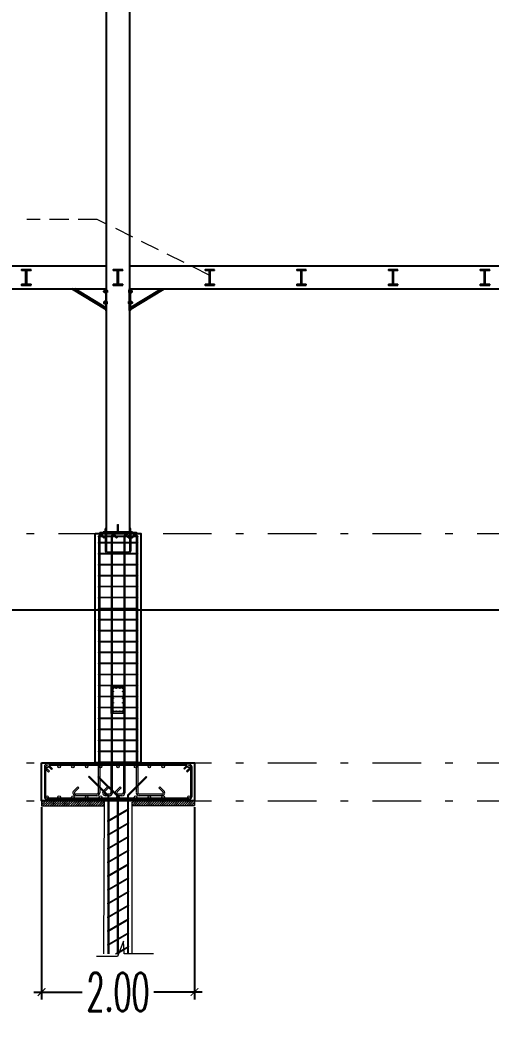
# Model space of a CAD drawing. Header units: millimetres. Extents: x 2175 to 3376, y 1504 to 1740.
# Drawn here: x 3251.46 to 3257.63, y 1608.5 to 1621.55 of the extents above; entities that cross this region are included whole.
import ezdxf

# ---------------------------------------------------------------- set-up
doc = ezdxf.new("R2010")
doc.units = ezdxf.units.MM
for name, pattern in [('DASHDOT2', [12.7, 6.35, -3.175, 0, -3.175]), ('DASHDOTX2', [50.8, 25.4, -12.7, 0, -12.7]), ('DASHED', [19.05, 12.7, -6.35]), ('HIDDEN', [0.375, 0.25, -0.125])]:
    doc.linetypes.add(name, pattern=pattern)
doc.layers.add('As Atap', color=3, linetype='DASHDOTX2', lineweight=40)
doc.layers.add('Garis Dim', color=131, linetype='DASHED', lineweight=9)
for name, color, linetype in [('dinding baru', 142, 'Continuous'), ('GR', 7, 'Continuous'), ('KOP TEKS', 1, 'Continuous'), ('SUNGAI', 150, 'Continuous'), ('WF 150', 5, 'Continuous')]:
    doc.layers.add(name, color=color, linetype=linetype)
doc.layers.add('Layer2', color=7, linetype='DASHED', lineweight=40, true_color=0x238759)
doc.styles.add('-DIM2', font='simplex.shx', dxfattribs={"width": 0.55})
doc.dimstyles.new('DIMENSI MUSHOLLAH', dxfattribs={"dimtxt": 0.5, "dimasz": 0.1, "dimexe": 0.1, "dimexo": 0.1, "dimgap": 0.05, "dimtad": 0, "dimtih": 1, "dimtoh": 1, "dimzin": 0, "dimdsep": 46, "dimtxsty": '-DIM2', "dimblk": 'ARCHTICK', "dimcen": 0.3, "dimdle": 0.1, "dimclrd": 1, "dimclre": 1, "dimclrt": 2, "dimadec": 0, "dimazin": 0, "dimtfac": 1, "dimtix": 1, "dimtofl": 0, "dimtmove": 0, "dimatfit": 3, "dimldrblk": 'ARCHTICK', "dimfxl": 1, "dimtolj": 1, "dimtzin": 0, "dimarcsym": 0})

# ---------------------------------------------------------------- blocks, each defined once
blk = doc.blocks.new('BLK150')
at = {"layer": 'KOP TEKS', "color": 232}
for p, q in [((12566.28, -658.52), (12566.155, -658.52)), ((12566.212, -658.7), (12566.212, -658.52)), ((12566.222, -658.61), (12566.212, -658.61)), ((12566.222, -658.7), (12566.222, -658.52)), ((12566.28, -658.52), (12566.28, -658.51)), ((12566.155, -658.7), (12566.28, -658.7)), ((12566.28, -658.71), (12566.28, -658.7))]:
    blk.add_line(p, q, dxfattribs=at)
for points in [[(12566.28, -658.51), (12566.155, -658.51), (12566.155, -658.52)], [(12566.155, -658.7), (12566.155, -658.71), (12566.28, -658.71)]]:
    blk.add_lwpolyline(points, dxfattribs=at)
blk = doc.blocks.new('soof bmi')
at = {"layer": 'Garis Dim', "color": 1, "linetype": 'ByBlock', "lineweight": 9}
for p, q in [((38143.76, 315.036), (38143.76, 314.534)), ((38143.768, 315.036), (38143.768, 314.534)), ((38143.978, 315.053), (38143.777, 315.053)), ((38143.978, 315.044), (38143.777, 315.044)), ((38143.987, 315.036), (38143.987, 314.534)), ((38143.996, 315.036), (38143.996, 314.534)), ((38143.978, 314.525), (38143.777, 314.525)), ((38143.978, 314.517), (38143.777, 314.517))]:
    blk.add_line(p, q, dxfattribs=at)
blk.add_lwpolyline([(38143.728, 315.085), (38144.028, 315.085), (38144.028, 314.485), (38143.728, 314.485)], close=True, dxfattribs=at)
for centre, radius in [((38143.777, 315.036), 0.00853), ((38143.774, 314.965), 0.0064), ((38143.838, 315.036), 0.00853), ((38143.917, 315.036), 0.00853), ((38143.978, 315.036), 0.00853), ((38143.981, 314.965), 0.0064), ((38143.774, 314.815), 0.0064), ((38143.774, 314.715), 0.0064), ((38143.981, 314.815), 0.0064), ((38143.981, 314.715), 0.0064), ((38143.774, 314.605), 0.0064), ((38143.777, 314.534), 0.00853), ((38143.838, 314.534), 0.00853), ((38143.917, 314.534), 0.00853), ((38143.978, 314.534), 0.00853), ((38143.981, 314.605), 0.0064)]:
    blk.add_circle(centre, radius, dxfattribs=at)
for centre, radius, start, end in [((38143.777, 315.036), 0.0171, 90, 180), ((38143.978, 315.036), 0.0171, 0, 90), ((38143.978, 315.036), 0.00853, 0, 90), ((38143.777, 314.534), 0.0171, 180, 270), ((38143.978, 314.534), 0.00853, 270, 0), ((38143.978, 314.534), 0.0171, 270, 0)]:
    blk.add_arc(centre, radius, start, end, dxfattribs=at)
blk = doc.blocks.new('_ArchTick')
at = {"color": 0, "linetype": 'ByBlock', "const_width": 0.15}
blk.add_lwpolyline([(-0.5, -0.5), (0.5, 0.5)], dxfattribs=at)
blk = doc.blocks.new('*D887')
at = {"layer": 'Defpoints', "color": 0, "transparency": 16777216}
for p in [(3251.748, 1611.351), (3253.748, 1611.351), (3253.748, 1608.831)]:
    blk.add_point(p, dxfattribs=at)
at = {"layer": 'dinding baru', "color": 1, "linetype": 'Continuous', "lineweight": -2, "transparency": 16777216}
for p, q in [((3251.748, 1611.251), (3251.748, 1608.731)), ((3253.748, 1611.251), (3253.748, 1608.731))]:
    blk.add_line(p, q, dxfattribs=at)
at = {"layer": 'dinding baru', "color": 1, "lineweight": -2, "transparency": 16777216}
for p, q in [((3251.648, 1608.831), (3252.279, 1608.831)), ((3253.848, 1608.831), (3253.217, 1608.831))]:
    blk.add_line(p, q, dxfattribs=at)
at = {"layer": 'dinding baru', "color": 1, "lineweight": -2, "transparency": 16777216, "xscale": 0.1, "yscale": 0.1, "zscale": 0.1, "rotation": 180}
blk.add_blockref('_ArchTick', (3251.748, 1608.831), dxfattribs=at)
at = {"layer": 'dinding baru', "color": 1, "lineweight": -2, "transparency": 16777216, "xscale": 0.1, "yscale": 0.1, "zscale": 0.1}
blk.add_blockref('_ArchTick', (3253.748, 1608.831), dxfattribs=at)
at = {"layer": 'dinding baru', "color": 2, "lineweight": 0, "transparency": 16777216, "insert": (3252.748, 1608.831), "char_height": 0.5, "attachment_point": 5, "style": '-DIM2'}
blk.add_mtext('\\A1;2.00', dxfattribs=at)

msp = doc.modelspace()

# ---------------------------------------------------------------- hatches: boundary and pattern name
at = {"layer": 'Garis Dim', "linetype": 'ByBlock', "lineweight": 5}
h = msp.add_hatch(dxfattribs=at)
h.set_pattern_fill('LINE', color=0, scale=0.00072, angle=-0.0006, style=0)
h.set_pattern_definition([(179.999441, (3951.2320898, 1776.1352986), (2.23035e-08, 0.0022860000006), [])])
h.paths.add_polyline_path([(3252.598, 1614.893, 0.414214), (3252.596, 1614.895), (3252.583, 1614.895, 0.414214), (3252.581, 1614.893), (3252.581, 1614.862), (3252.598, 1614.862)])
h = msp.add_hatch(dxfattribs=at)
h.set_pattern_fill('LINE', color=0, scale=0.00072, angle=-0.0006, style=0)
h.set_pattern_definition([(179.999441, (3950.915289, 1776.1353016), (2.23035e-08, 0.0022860000006), [])])
h.paths.add_polyline_path([(3252.915, 1614.893, 0.414214), (3252.913, 1614.895), (3252.9, 1614.895, 0.414214), (3252.898, 1614.893), (3252.898, 1614.862), (3252.915, 1614.862)])
at = {"layer": 'Layer2', "linetype": 'ByBlock', "lineweight": 5}
h = msp.add_hatch(dxfattribs=at)
h.set_pattern_fill('JIS_LC_8', scale=0.0027, style=0)
h.set_pattern_definition([(45, (273.98299, 381.259822), (-0.01489166881, 0.01489166881), []), (45, (273.98407, 381.259822), (-0.01489166881, 0.01489166881), [])])
h.paths.add_polyline_path([(3252.508, 1611.329), (3251.748, 1611.33), (3251.748, 1611.27), (3252.508, 1611.269)])
h.paths.add_polyline_path([(3252.508, 1611.331), (3252.508, 1611.331), (3252.508, 1611.271), (3252.508, 1611.271)], flags=17)
h.paths.add_polyline_path([(3252.568, 1611.334), (3252.508, 1611.331), (3252.508, 1611.271), (3252.568, 1611.274)])
h.paths.add_polyline_path([(3253.748, 1611.331), (3252.928, 1611.331), (3252.928, 1611.271), (3253.748, 1611.271)])

# ---------------------------------------------------------------- linework, layer by layer
at = {"lineweight": 18}
for p in [(3252.987, 1614.832), (3252.987, 1614.831)]:
    msp.add_line(p, (3252.507, 1614.831), dxfattribs=at)
msp.add_line((3252.939, 1614.847), (3252.555, 1614.847))
msp.add_line((3252.939, 1614.847), (3252.555, 1614.847))
at = {"layer": 'As Atap', "color": 0, "linetype": 'ByBlock', "lineweight": 5}
for p, q in [((3252.743, 1614.947), (3252.753, 1614.947)), ((3252.743, 1614.847), (3252.743, 1614.947)), ((3252.753, 1614.847), (3252.753, 1614.947)), ((3252.494, 1614.788), (3252.494, 1614.714)), ((3252.509, 1614.788), (3252.509, 1614.714)), ((3252.581, 1614.831), (3252.581, 1614.788)), ((3252.581, 1614.788), (3252.581, 1614.714)), ((3252.596, 1614.895), (3252.583, 1614.895)), ((3252.598, 1614.831), (3252.598, 1614.788)), ((3252.598, 1614.788), (3252.598, 1614.714)), ((3252.658, 1614.786), (3252.658, 1614.714)), ((3252.673, 1614.786), (3252.673, 1614.714)), ((3252.823, 1614.786), (3252.823, 1614.714)), ((3252.838, 1614.786), (3252.838, 1614.714)), ((3252.898, 1614.831), (3252.898, 1614.788)), ((3252.898, 1614.788), (3252.898, 1614.714)), ((3252.913, 1614.895), (3252.9, 1614.895)), ((3252.915, 1614.831), (3252.915, 1614.788)), ((3252.915, 1614.788), (3252.915, 1614.714)), ((3252.987, 1614.786), (3252.987, 1614.714)), ((3253.002, 1614.786), (3253.002, 1614.714)), ((3252.494, 1614.706), (3252.494, 1614.57)), ((3252.509, 1614.706), (3252.509, 1614.57)), ((3252.581, 1614.699), (3252.581, 1614.601)), ((3252.598, 1614.699), (3252.598, 1614.601)), ((3252.658, 1614.706), (3252.658, 1614.57)), ((3252.673, 1614.706), (3252.673, 1614.57)), ((3252.823, 1614.706), (3252.823, 1614.57)), ((3252.838, 1614.706), (3252.838, 1614.57)), ((3252.898, 1614.699), (3252.898, 1614.601)), ((3252.915, 1614.699), (3252.915, 1614.601)), ((3252.987, 1614.706), (3252.987, 1614.57)), ((3253.002, 1614.706), (3253.002, 1614.57)), ((3252.494, 1614.562), (3252.494, 1614.426)), ((3252.509, 1614.562), (3252.509, 1614.426)), ((3252.607, 1614.593), (3252.658, 1614.593)), ((3252.607, 1614.575), (3252.658, 1614.575)), ((3252.658, 1614.562), (3252.658, 1614.426)), ((3252.673, 1614.593), (3252.823, 1614.593)), ((3252.673, 1614.575), (3252.823, 1614.575)), ((3252.673, 1614.562), (3252.673, 1614.426)), ((3252.747, 1614.593), (3252.747, 1614.575)), ((3252.823, 1614.562), (3252.823, 1614.426)), ((3252.838, 1614.593), (3252.889, 1614.593)), ((3252.838, 1614.575), (3252.889, 1614.575)), ((3252.838, 1614.562), (3252.838, 1614.426)), ((3252.987, 1614.562), (3252.987, 1614.426)), ((3253.002, 1614.562), (3253.002, 1614.426)), ((3252.494, 1614.418), (3252.494, 1614.282)), ((3252.509, 1614.418), (3252.509, 1614.282)), ((3252.658, 1614.418), (3252.658, 1614.282)), ((3252.673, 1614.418), (3252.673, 1614.282)), ((3252.823, 1614.418), (3252.823, 1614.282)), ((3252.838, 1614.418), (3252.838, 1614.282)), ((3252.987, 1614.418), (3252.987, 1614.282)), ((3253.002, 1614.418), (3253.002, 1614.282)), ((3252.494, 1614.275), (3252.494, 1614.138)), ((3252.509, 1614.275), (3252.509, 1614.138)), ((3252.658, 1614.275), (3252.658, 1614.138)), ((3252.673, 1614.275), (3252.673, 1614.138)), ((3252.823, 1614.275), (3252.823, 1614.138)), ((3252.838, 1614.275), (3252.838, 1614.138)), ((3252.987, 1614.275), (3252.987, 1614.138)), ((3253.002, 1614.275), (3253.002, 1614.138)), ((3252.494, 1614.131), (3252.494, 1613.994)), ((3252.509, 1614.131), (3252.509, 1613.994)), ((3252.658, 1614.131), (3252.658, 1613.994)), ((3252.673, 1614.131), (3252.673, 1613.994)), ((3252.823, 1614.131), (3252.823, 1613.994)), ((3252.838, 1614.131), (3252.838, 1613.994)), ((3252.987, 1614.131), (3252.987, 1613.994)), ((3253.002, 1614.131), (3253.002, 1613.994)), ((3252.494, 1613.987), (3252.494, 1613.851)), ((3252.509, 1613.987), (3252.509, 1613.851)), ((3252.658, 1613.987), (3252.658, 1613.851)), ((3252.673, 1613.987), (3252.673, 1613.851)), ((3252.823, 1613.987), (3252.823, 1613.851)), ((3252.838, 1613.987), (3252.838, 1613.851)), ((3252.987, 1613.987), (3252.987, 1613.851)), ((3253.002, 1613.987), (3253.002, 1613.851)), ((3252.494, 1613.843), (3252.494, 1613.707)), ((3252.509, 1613.843), (3252.509, 1613.707)), ((3252.658, 1613.843), (3252.658, 1613.707)), ((3252.673, 1613.843), (3252.673, 1613.707)), ((3252.823, 1613.843), (3252.823, 1613.707)), ((3252.838, 1613.843), (3252.838, 1613.707)), ((3252.987, 1613.844), (3252.987, 1613.708)), ((3253.002, 1613.844), (3253.002, 1613.708)), ((3252.494, 1613.699), (3252.494, 1613.563)), ((3252.509, 1613.699), (3252.509, 1613.563)), ((3252.658, 1613.699), (3252.658, 1613.563)), ((3252.673, 1613.699), (3252.673, 1613.563)), ((3252.823, 1613.699), (3252.823, 1613.563)), ((3252.838, 1613.699), (3252.838, 1613.563)), ((3252.987, 1613.699), (3252.987, 1613.563)), ((3253.002, 1613.699), (3253.002, 1613.563)), ((3252.494, 1613.555), (3252.494, 1613.419)), ((3252.509, 1613.555), (3252.509, 1613.419)), ((3252.658, 1613.555), (3252.658, 1613.419)), ((3252.673, 1613.555), (3252.673, 1613.419)), ((3252.823, 1613.555), (3252.823, 1613.419)), ((3252.838, 1613.555), (3252.838, 1613.419)), ((3252.987, 1613.555), (3252.987, 1613.419)), ((3253.002, 1613.555), (3253.002, 1613.419)), ((3252.494, 1613.412), (3252.494, 1613.276)), ((3252.509, 1613.412), (3252.509, 1613.276)), ((3252.658, 1613.412), (3252.658, 1613.276)), ((3252.673, 1613.412), (3252.673, 1613.276)), ((3252.823, 1613.412), (3252.823, 1613.276)), ((3252.838, 1613.412), (3252.838, 1613.276)), ((3252.987, 1613.412), (3252.987, 1613.276)), ((3253.002, 1613.412), (3253.002, 1613.276)), ((3252.494, 1613.268), (3252.494, 1613.132)), ((3252.509, 1613.268), (3252.509, 1613.132)), ((3252.658, 1613.268), (3252.658, 1613.132)), ((3252.673, 1613.268), (3252.673, 1613.132)), ((3252.823, 1613.268), (3252.823, 1613.132)), ((3252.838, 1613.268), (3252.838, 1613.132)), ((3252.987, 1613.268), (3252.987, 1613.132)), ((3253.002, 1613.268), (3253.002, 1613.132)), ((3252.494, 1613.124), (3252.494, 1612.988)), ((3252.509, 1613.124), (3252.509, 1612.988)), ((3252.658, 1613.124), (3252.658, 1612.988)), ((3252.673, 1613.124), (3252.673, 1612.988)), ((3252.823, 1613.124), (3252.823, 1612.988)), ((3252.838, 1613.124), (3252.838, 1612.988)), ((3252.987, 1613.124), (3252.987, 1612.988)), ((3253.002, 1613.124), (3253.002, 1612.988)), ((3252.494, 1612.98), (3252.494, 1612.844)), ((3252.509, 1612.98), (3252.509, 1612.844)), ((3252.658, 1612.98), (3252.658, 1612.844)), ((3252.673, 1612.98), (3252.673, 1612.844)), ((3252.823, 1612.98), (3252.823, 1612.844)), ((3252.838, 1612.98), (3252.838, 1612.844)), ((3252.987, 1612.981), (3252.987, 1612.845)), ((3253.002, 1612.981), (3253.002, 1612.845)), ((3252.494, 1612.836), (3252.494, 1612.7)), ((3252.509, 1612.836), (3252.509, 1612.7)), ((3252.658, 1612.836), (3252.658, 1612.7)), ((3252.673, 1612.836), (3252.673, 1612.7)), ((3252.823, 1612.836), (3252.823, 1612.7)), ((3252.838, 1612.836), (3252.838, 1612.7)), ((3252.987, 1612.836), (3252.987, 1612.7)), ((3253.002, 1612.836), (3253.002, 1612.7)), ((3252.494, 1612.692), (3252.494, 1612.556)), ((3252.509, 1612.692), (3252.509, 1612.556)), ((3252.658, 1612.692), (3252.658, 1612.556)), ((3252.673, 1612.692), (3252.673, 1612.556)), ((3252.823, 1612.692), (3252.823, 1612.556)), ((3252.838, 1612.692), (3252.838, 1612.556)), ((3252.987, 1612.692), (3252.987, 1612.556)), ((3253.002, 1612.692), (3253.002, 1612.556)), ((3252.494, 1612.549), (3252.494, 1612.413)), ((3252.509, 1612.549), (3252.509, 1612.413)), ((3252.658, 1612.549), (3252.658, 1612.413)), ((3252.673, 1612.549), (3252.673, 1612.413)), ((3252.823, 1612.549), (3252.823, 1612.413)), ((3252.838, 1612.549), (3252.838, 1612.413)), ((3252.987, 1612.549), (3252.987, 1612.413)), ((3253.002, 1612.549), (3253.002, 1612.413)), ((3252.494, 1612.405), (3252.494, 1612.269)), ((3252.509, 1612.405), (3252.509, 1612.269)), ((3252.658, 1612.405), (3252.658, 1612.269)), ((3252.673, 1612.405), (3252.673, 1612.269)), ((3252.823, 1612.405), (3252.823, 1612.269)), ((3252.838, 1612.405), (3252.838, 1612.269)), ((3252.987, 1612.405), (3252.987, 1612.269)), ((3253.002, 1612.405), (3253.002, 1612.269)), ((3252.494, 1612.261), (3252.494, 1612.125)), ((3252.509, 1612.261), (3252.509, 1612.125)), ((3252.658, 1612.261), (3252.658, 1612.125)), ((3252.673, 1612.261), (3252.673, 1612.125)), ((3252.823, 1612.261), (3252.823, 1612.125)), ((3252.838, 1612.261), (3252.838, 1612.125)), ((3252.987, 1612.261), (3252.987, 1612.125)), ((3253.002, 1612.261), (3253.002, 1612.125)), ((3252.494, 1612.117), (3252.494, 1611.981)), ((3252.509, 1612.117), (3252.509, 1611.981)), ((3252.658, 1612.117), (3252.658, 1611.981)), ((3252.673, 1612.117), (3252.673, 1611.981)), ((3252.823, 1612.117), (3252.823, 1611.981)), ((3252.838, 1612.117), (3252.838, 1611.981)), ((3252.987, 1612.117), (3252.987, 1611.981)), ((3253.002, 1612.117), (3253.002, 1611.981)), ((3252.494, 1611.973), (3252.494, 1611.837)), ((3252.509, 1611.973), (3252.509, 1611.837)), ((3252.658, 1611.973), (3252.658, 1611.837)), ((3252.673, 1611.973), (3252.673, 1611.837)), ((3252.823, 1611.973), (3252.823, 1611.837)), ((3252.838, 1611.973), (3252.838, 1611.837)), ((3252.987, 1611.973), (3252.987, 1611.837)), ((3253.002, 1611.973), (3253.002, 1611.837)), ((3251.784, 1611.78), (3251.784, 1611.383)), ((3252.49, 1611.797), (3252.49, 1611.438)), ((3252.509, 1611.797), (3252.509, 1611.447)), ((3252.654, 1611.797), (3252.654, 1611.438)), ((3252.673, 1611.797), (3252.673, 1611.438)), ((3252.819, 1611.797), (3252.819, 1611.438)), ((3252.838, 1611.797), (3252.838, 1611.438)), ((3252.987, 1611.797), (3252.987, 1611.441)), ((3253.006, 1611.797), (3253.006, 1611.439)), ((3253.712, 1611.78), (3253.712, 1611.383)), ((3251.801, 1611.749), (3251.801, 1611.388)), ((3253.695, 1611.749), (3253.695, 1611.383)), ((3252.509, 1611.447), (3252.509, 1611.438)), ((3252.613, 1611.392), (3252.613, 1611.366)), ((3252.625, 1611.392), (3252.625, 1611.366)), ((3252.736, 1611.393), (3252.736, 1611.143)), ((3252.748, 1611.398), (3252.748, 1611.15)), ((3252.87, 1611.405), (3252.87, 1611.366)), ((3252.882, 1611.4), (3252.882, 1611.366)), ((3252.614, 1611.366), (3252.614, 1611.072)), ((3252.626, 1611.366), (3252.626, 1611.079)), ((3252.87, 1611.366), (3252.87, 1611.221)), ((3252.882, 1611.366), (3252.882, 1611.227)), ((3253.356, 1611.367), (3253.356, 1611.366)), ((3253.356, 1611.367), (3253.356, 1611.366)), ((3252.736, 1611.135), (3252.736, 1610.963)), ((3252.748, 1611.142), (3252.748, 1610.97)), ((3252.87, 1611.212), (3252.87, 1611.041)), ((3252.882, 1611.219), (3252.882, 1611.047)), ((3252.614, 1611.064), (3252.614, 1610.892)), ((3252.626, 1611.071), (3252.626, 1610.899)), ((3252.87, 1611.032), (3252.87, 1610.861)), ((3252.882, 1611.039), (3252.882, 1610.867)), ((3252.614, 1610.884), (3252.614, 1610.712)), ((3252.626, 1610.891), (3252.626, 1610.719)), ((3252.736, 1610.955), (3252.736, 1610.783)), ((3252.748, 1610.962), (3252.748, 1610.79)), ((3252.87, 1610.852), (3252.87, 1610.681)), ((3252.882, 1610.859), (3252.882, 1610.687)), ((3252.736, 1610.775), (3252.736, 1610.603)), ((3252.748, 1610.782), (3252.748, 1610.61)), ((3252.614, 1610.704), (3252.614, 1610.532)), ((3252.626, 1610.711), (3252.626, 1610.539)), ((3252.736, 1610.595), (3252.736, 1610.423)), ((3252.748, 1610.602), (3252.748, 1610.43)), ((3252.87, 1610.672), (3252.87, 1610.501)), ((3252.882, 1610.679), (3252.882, 1610.507)), ((3252.614, 1610.524), (3252.614, 1610.352)), ((3252.626, 1610.531), (3252.626, 1610.359)), ((3252.87, 1610.492), (3252.87, 1610.321)), ((3252.882, 1610.499), (3252.882, 1610.327)), ((3252.614, 1610.344), (3252.614, 1610.172)), ((3252.626, 1610.351), (3252.626, 1610.179)), ((3252.736, 1610.415), (3252.736, 1610.243)), ((3252.748, 1610.422), (3252.748, 1610.25)), ((3252.736, 1610.235), (3252.736, 1610.063)), ((3252.748, 1610.242), (3252.748, 1610.07)), ((3252.87, 1610.312), (3252.87, 1610.141)), ((3252.882, 1610.319), (3252.882, 1610.147)), ((3252.614, 1610.164), (3252.614, 1609.992)), ((3252.626, 1610.171), (3252.626, 1609.999)), ((3252.87, 1610.132), (3252.87, 1609.961)), ((3252.882, 1610.139), (3252.882, 1609.967)), ((3252.614, 1609.984), (3252.614, 1609.812)), ((3252.626, 1609.991), (3252.626, 1609.819)), ((3252.736, 1610.055), (3252.736, 1609.883)), ((3252.748, 1610.062), (3252.748, 1609.89)), ((3252.87, 1609.952), (3252.87, 1609.781)), ((3252.882, 1609.959), (3252.882, 1609.787)), ((3252.626, 1609.811), (3252.626, 1609.639)), ((3252.736, 1609.875), (3252.736, 1609.703)), ((3252.748, 1609.882), (3252.748, 1609.71)), ((3252.614, 1609.804), (3252.614, 1609.632)), ((3252.736, 1609.695), (3252.736, 1609.523)), ((3252.748, 1609.702), (3252.748, 1609.53)), ((3252.87, 1609.772), (3252.87, 1609.601)), ((3252.882, 1609.779), (3252.882, 1609.607)), ((3252.614, 1609.624), (3252.614, 1609.452)), ((3252.626, 1609.631), (3252.626, 1609.459)), ((3252.87, 1609.592), (3252.87, 1609.421)), ((3252.882, 1609.599), (3252.882, 1609.427)), ((3252.614, 1609.444), (3252.614, 1609.331)), ((3252.626, 1609.451), (3252.626, 1609.331)), ((3252.736, 1609.515), (3252.736, 1609.343)), ((3252.748, 1609.522), (3252.748, 1609.35)), ((3252.882, 1609.419), (3252.882, 1609.331)), ((3252.736, 1609.335), (3252.736, 1609.331)), ((3252.748, 1609.342), (3252.748, 1609.331)), ((3252.87, 1609.412), (3252.87, 1609.331))]:
    msp.add_line(p, q, dxfattribs=at)
at = {"layer": 'As Atap', "color": 7, "linetype": 'ByBlock', "lineweight": 9}
for p, q in [((3252.508, 1614.847), (3252.508, 1614.831)), ((3252.508, 1614.847), (3252.988, 1614.847)), ((3252.988, 1614.847), (3252.988, 1614.831))]:
    msp.add_line(p, q, dxfattribs=at)
at = {"layer": 'As Atap', "color": 7, "linetype": 'ByBlock', "lineweight": 5}
for p, q in [((3252.605, 1614.849), (3252.574, 1614.849)), ((3252.602, 1614.862), (3252.577, 1614.862)), ((3252.922, 1614.849), (3252.891, 1614.849)), ((3252.919, 1614.862), (3252.894, 1614.862)), ((3251.748, 1611.331), (3251.748, 1611.269)), ((3252.568, 1611.352), (3252.558, 1609.331)), ((3252.928, 1611.314), (3252.928, 1609.331)), ((3253.748, 1611.331), (3253.748, 1611.271))]:
    msp.add_line(p, q, dxfattribs=at)
at = {"layer": 'As Atap', "color": 0, "linetype": 'ByBlock', "lineweight": 5}
for centre, radius, start, end in [((3252.607, 1614.601), 0.0259, 180, 270), ((3252.607, 1614.601), 0.00864, 180, 270), ((3252.889, 1614.601), 0.0259, 270, 0), ((3252.889, 1614.601), 0.00864, 270, 0)]:
    msp.add_arc(centre, radius, start, end, dxfattribs=at)
at = {"layer": 'Garis Dim', "linetype": 'DASHDOT2', "ltscale": 0.1}
for p, q in [((3243.748, 1618.331), (3372.748, 1618.331)), ((3243.748, 1614.831), (3372.748, 1614.831)), ((3243.748, 1611.831), (3372.748, 1611.831)), ((3243.748, 1611.331), (3372.748, 1611.331))]:
    msp.add_line(p, q, dxfattribs=at)
at = {"layer": 'Garis Dim', "color": 0, "linetype": 'ByBlock', "lineweight": 5}
for p, q in [((3253.006, 1614.796), (3252.49, 1614.796)), ((3253.006, 1614.788), (3252.49, 1614.788)), ((3252.544, 1614.788), (3252.563, 1614.769)), ((3252.546, 1614.808), (3252.558, 1614.796)), ((3252.559, 1614.797), (3252.561, 1614.796)), ((3252.574, 1614.78), (3252.563, 1614.769)), ((3252.566, 1614.788), (3252.574, 1614.78)), ((3252.581, 1614.862), (3252.581, 1614.893)), ((3252.598, 1614.862), (3252.598, 1614.893)), ((3252.7, 1614.797), (3252.701, 1614.796)), ((3252.709, 1614.788), (3252.728, 1614.769)), ((3252.71, 1614.808), (3252.723, 1614.796)), ((3252.738, 1614.78), (3252.728, 1614.769)), ((3252.731, 1614.788), (3252.738, 1614.78)), ((3252.864, 1614.797), (3252.866, 1614.796)), ((3252.873, 1614.788), (3252.892, 1614.769)), ((3252.875, 1614.808), (3252.887, 1614.796)), ((3252.89, 1614.788), (3252.898, 1614.78)), ((3252.903, 1614.78), (3252.892, 1614.769)), ((3252.895, 1614.788), (3252.903, 1614.78)), ((3252.898, 1614.862), (3252.898, 1614.893)), ((3252.915, 1614.862), (3252.915, 1614.893)), ((3252.93, 1614.788), (3252.922, 1614.78)), ((3252.922, 1614.78), (3252.933, 1614.769)), ((3252.951, 1614.788), (3252.933, 1614.769)), ((3252.95, 1614.808), (3252.937, 1614.796)), ((3252.961, 1614.797), (3252.959, 1614.796)), ((3253.006, 1614.714), (3252.49, 1614.714)), ((3253.006, 1614.706), (3252.49, 1614.706)), ((3253.006, 1614.57), (3252.49, 1614.57)), ((3253.006, 1614.562), (3252.49, 1614.562)), ((3253.006, 1614.426), (3252.49, 1614.426)), ((3253.006, 1614.418), (3252.49, 1614.418)), ((3253.006, 1614.282), (3252.49, 1614.282)), ((3253.006, 1614.274), (3252.49, 1614.274)), ((3253.006, 1614.138), (3252.49, 1614.138)), ((3253.006, 1614.131), (3252.49, 1614.131)), ((3253.006, 1613.994), (3252.49, 1613.994)), ((3253.006, 1613.987), (3252.49, 1613.987)), ((3253.006, 1613.851), (3252.49, 1613.851)), ((3253.006, 1613.843), (3252.49, 1613.843)), ((3253.006, 1613.707), (3252.49, 1613.707)), ((3253.006, 1613.699), (3252.49, 1613.699)), ((3253.006, 1613.563), (3252.49, 1613.563)), ((3253.006, 1613.555), (3252.49, 1613.555)), ((3253.006, 1613.419), (3252.49, 1613.419)), ((3253.006, 1613.411), (3252.49, 1613.411)), ((3253.006, 1613.276), (3252.49, 1613.276)), ((3253.006, 1613.268), (3252.49, 1613.268)), ((3253.006, 1613.132), (3252.49, 1613.132)), ((3253.006, 1613.124), (3252.49, 1613.124)), ((3253.006, 1612.988), (3252.49, 1612.988)), ((3253.006, 1612.98), (3252.49, 1612.98)), ((3253.006, 1612.844), (3252.49, 1612.844)), ((3253.006, 1612.836), (3252.49, 1612.836)), ((3253.006, 1612.7), (3252.49, 1612.7)), ((3253.006, 1612.692), (3252.49, 1612.692)), ((3253.006, 1612.556), (3252.49, 1612.556)), ((3253.006, 1612.548), (3252.49, 1612.548)), ((3253.006, 1612.413), (3252.49, 1612.413)), ((3253.006, 1612.405), (3252.49, 1612.405)), ((3253.006, 1612.269), (3252.49, 1612.269)), ((3253.006, 1612.261), (3252.49, 1612.261)), ((3253.006, 1612.125), (3252.49, 1612.125)), ((3253.006, 1612.117), (3252.49, 1612.117)), ((3253.006, 1611.981), (3252.49, 1611.981)), ((3253.006, 1611.973), (3252.49, 1611.973)), ((3251.788, 1611.797), (3251.788, 1611.797)), ((3251.805, 1611.769), (3251.853, 1611.721)), ((3253.678, 1611.814), (3251.818, 1611.814)), ((3251.829, 1611.792), (3251.879, 1611.742)), ((3253.648, 1611.797), (3251.848, 1611.797)), ((3251.848, 1611.797), (3251.892, 1611.753)), ((3253.006, 1611.837), (3252.49, 1611.837)), ((3253.006, 1611.829), (3252.49, 1611.829)), ((3253.648, 1611.797), (3253.607, 1611.756)), ((3253.665, 1611.79), (3253.619, 1611.745)), ((3253.691, 1611.769), (3253.645, 1611.723)), ((3251.794, 1611.756), (3251.84, 1611.71)), ((3251.853, 1611.721), (3251.84, 1611.71)), ((3251.892, 1611.753), (3251.879, 1611.742)), ((3252.37, 1611.654), (3252.362, 1611.646)), ((3252.611, 1611.397), (3252.362, 1611.646)), ((3252.62, 1611.405), (3252.37, 1611.654)), ((3252.494, 1611.652), (3252.485, 1611.643)), ((3252.736, 1611.393), (3252.485, 1611.643)), ((3252.748, 1611.397), (3252.494, 1611.652)), ((3252.87, 1611.405), (3253.116, 1611.651)), ((3252.882, 1611.4), (3253.124, 1611.642)), ((3253.116, 1611.651), (3253.124, 1611.642)), ((3253.607, 1611.756), (3253.619, 1611.745)), ((3253.645, 1611.723), (3253.657, 1611.711)), ((3253.702, 1611.756), (3253.657, 1611.711)), ((3252.168, 1611.465), (3252.22, 1611.518)), ((3252.182, 1611.452), (3252.234, 1611.504)), ((3252.22, 1611.518), (3252.234, 1611.504)), ((3252.558, 1611.465), (3252.61, 1611.518)), ((3252.571, 1611.452), (3252.624, 1611.504)), ((3252.61, 1611.518), (3252.624, 1611.504)), ((3252.722, 1611.465), (3252.774, 1611.518)), ((3252.736, 1611.452), (3252.788, 1611.504)), ((3252.774, 1611.518), (3252.788, 1611.504)), ((3253.295, 1611.518), (3253.281, 1611.504)), ((3253.333, 1611.452), (3253.281, 1611.504)), ((3253.347, 1611.465), (3253.295, 1611.518)), ((3252.471, 1611.419), (3252.195, 1611.419)), ((3252.471, 1611.4), (3252.195, 1611.4)), ((3252.635, 1611.419), (3252.585, 1611.419)), ((3252.635, 1611.4), (3252.585, 1611.4)), ((3252.799, 1611.419), (3252.75, 1611.419)), ((3252.799, 1611.4), (3252.75, 1611.4)), ((3253.32, 1611.419), (3253.025, 1611.419)), ((3253.32, 1611.4), (3253.025, 1611.4)), ((3253.032, 1611.397), (3253.029, 1611.4)), ((3253.678, 1611.366), (3251.818, 1611.366)), ((3253.578, 1611.35), (3251.818, 1611.35)), ((3253.678, 1611.35), (3251.818, 1611.35)), ((3252.61, 1611.07), (3252.882, 1611.227)), ((3252.614, 1611.064), (3252.886, 1611.221)), ((3252.61, 1610.89), (3252.882, 1611.047)), ((3252.614, 1610.884), (3252.886, 1611.041)), ((3252.61, 1610.71), (3252.882, 1610.867)), ((3252.614, 1610.704), (3252.886, 1610.861)), ((3252.61, 1610.53), (3252.882, 1610.687)), ((3252.614, 1610.524), (3252.886, 1610.681)), ((3252.61, 1610.35), (3252.882, 1610.507)), ((3252.614, 1610.344), (3252.886, 1610.501)), ((3252.61, 1610.17), (3252.882, 1610.327)), ((3252.614, 1610.164), (3252.886, 1610.321)), ((3252.61, 1609.99), (3252.882, 1610.147)), ((3252.614, 1609.984), (3252.886, 1610.141)), ((3252.61, 1609.81), (3252.882, 1609.967)), ((3252.614, 1609.804), (3252.886, 1609.961)), ((3252.61, 1609.63), (3252.882, 1609.787)), ((3252.614, 1609.624), (3252.886, 1609.781)), ((3252.61, 1609.45), (3252.882, 1609.607)), ((3252.614, 1609.444), (3252.886, 1609.601)), ((3252.716, 1609.331), (3252.882, 1609.427)), ((3252.731, 1609.331), (3252.886, 1609.421))]:
    msp.add_line(p, q, dxfattribs=at)
at = {"layer": 'Garis Dim', "color": 7, "linetype": 'ByBlock', "lineweight": 5}
for p, q in [((3252.574, 1614.847), (3252.574, 1614.849)), ((3252.577, 1614.849), (3252.577, 1614.862)), ((3252.583, 1614.849), (3252.583, 1614.862)), ((3252.596, 1614.849), (3252.596, 1614.862)), ((3252.602, 1614.849), (3252.602, 1614.862)), ((3252.605, 1614.847), (3252.605, 1614.849)), ((3252.891, 1614.847), (3252.891, 1614.849)), ((3252.894, 1614.849), (3252.894, 1614.862)), ((3252.9, 1614.849), (3252.9, 1614.862)), ((3252.913, 1614.849), (3252.913, 1614.862)), ((3252.919, 1614.849), (3252.919, 1614.862)), ((3252.922, 1614.847), (3252.922, 1614.849)), ((3251.748, 1611.269), (3252.568, 1611.269)), ((3252.928, 1611.271), (3253.748, 1611.271))]:
    msp.add_line(p, q, dxfattribs=at)
at = {"layer": 'Garis Dim', "color": 0, "linetype": 'HIDDEN', "lineweight": 5}
msp.add_lwpolyline([(3253.951, 1618.209), (3252.477, 1618.94), (3251.556, 1618.94)], dxfattribs=at)
at = {"layer": 'Garis Dim', "color": 0, "linetype": 'ByBlock', "lineweight": 5}
for centre in [(3251.818, 1611.78), (3251.978, 1611.78), (3252.158, 1611.78), (3252.338, 1611.78), (3252.518, 1611.78), (3252.748, 1611.78), (3252.978, 1611.78), (3253.158, 1611.78), (3253.338, 1611.78), (3253.678, 1611.78), (3251.818, 1611.383), (3251.978, 1611.383), (3252.158, 1611.383), (3252.338, 1611.383), (3252.518, 1611.383), (3252.748, 1611.383), (3252.978, 1611.383), (3253.158, 1611.383), (3253.338, 1611.383), (3253.678, 1611.383)]:
    msp.add_circle(centre, 0.0168, dxfattribs=at)
for centre, radius, start, end in [((3252.49, 1614.792), 0.00384, 90, 270.0006), ((3252.524, 1614.786), 0.0307, 177.0849, 180), ((3252.524, 1614.786), 0.0307, 45, 162.4909), ((3252.524, 1614.786), 0.0154, 36.9927, 143.0073), ((3252.548, 1614.786), 0.0154, 174.1621, 180), ((3252.583, 1614.893), 0.00192, 90, 180), ((3252.596, 1614.893), 0.00192, 0, 90), ((3252.689, 1614.786), 0.0307, 45, 162.4909), ((3252.689, 1614.786), 0.0154, 174.1621, 180), ((3252.689, 1614.786), 0.0154, 45, 143.0073), ((3252.752, 1614.786), 0.0154, 174.1621, 180), ((3252.853, 1614.786), 0.0307, 45, 162.4909), ((3252.853, 1614.786), 0.0154, 174.1621, 180), ((3252.853, 1614.786), 0.0154, 45, 143.0073), ((3252.9, 1614.893), 0.00192, 90, 180), ((3252.913, 1614.893), 0.00192, 0, 90), ((3252.972, 1614.786), 0.0307, 17.5091, 135), ((3252.972, 1614.786), 0.0154, 36.9927, 135), ((3252.972, 1614.786), 0.0154, 0, 5.8379), ((3252.972, 1614.786), 0.0307, 0, 2.9151), ((3253.006, 1614.792), 0.00384, 270, 90), ((3252.49, 1614.71), 0.00384, 90, 270.0006), ((3253.006, 1614.71), 0.00384, 270, 90), ((3252.49, 1614.566), 0.00384, 90, 270.0006), ((3253.006, 1614.566), 0.00384, 270, 90), ((3252.49, 1614.422), 0.00384, 90, 270.0006), ((3253.006, 1614.422), 0.00384, 270, 90), ((3252.49, 1614.278), 0.00384, 90, 270.0006), ((3253.006, 1614.278), 0.00384, 270, 90), ((3252.49, 1614.134), 0.00384, 90, 270.0006), ((3253.006, 1614.134), 0.00384, 270, 90), ((3252.49, 1613.99), 0.00384, 90, 270.0006), ((3253.006, 1613.99), 0.00384, 270, 90), ((3252.49, 1613.847), 0.00384, 90, 270.0006), ((3253.006, 1613.847), 0.00384, 270, 90), ((3252.49, 1613.703), 0.00384, 90, 270.0006), ((3253.006, 1613.703), 0.00384, 270, 90), ((3252.49, 1613.559), 0.00384, 90, 270.0006), ((3253.006, 1613.559), 0.00384, 270, 90), ((3252.49, 1613.415), 0.00384, 90, 270.0006), ((3253.006, 1613.415), 0.00384, 270, 90), ((3252.49, 1613.272), 0.00384, 90, 270.0006), ((3253.006, 1613.272), 0.00384, 270, 90), ((3252.49, 1613.128), 0.00384, 90, 270.0006), ((3253.006, 1613.128), 0.00384, 270, 90), ((3252.49, 1612.984), 0.00384, 90, 270.0006), ((3253.006, 1612.984), 0.00384, 270, 90), ((3252.49, 1612.84), 0.00384, 90, 270.0006), ((3253.006, 1612.84), 0.00384, 270, 90), ((3252.49, 1612.696), 0.00384, 90, 270.0006), ((3253.006, 1612.696), 0.00384, 270, 90), ((3252.49, 1612.552), 0.00384, 90, 270.0006), ((3253.006, 1612.552), 0.00384, 270, 90), ((3252.49, 1612.409), 0.00384, 90, 270.0006), ((3253.006, 1612.409), 0.00384, 270, 90), ((3252.49, 1612.265), 0.00384, 90, 270.0006), ((3253.006, 1612.265), 0.00384, 270, 90), ((3252.49, 1612.121), 0.00384, 90, 270.0006), ((3253.006, 1612.121), 0.00384, 270, 90), ((3252.49, 1611.977), 0.00384, 90, 270.0006), ((3253.006, 1611.977), 0.00384, 270, 90), ((3251.818, 1611.78), 0.0336, 90, 225), ((3251.818, 1611.78), 0.0336, 90, 180), ((3251.818, 1611.78), 0.0336, 90, 180), ((3251.818, 1611.78), 0.0168, 90, 180), ((3252.49, 1611.833), 0.00384, 90, 270.0006), ((3253.006, 1611.833), 0.00384, 270, 90), ((3253.678, 1611.78), 0.0336, 0, 90), ((3253.678, 1611.78), 0.0336, 315, 90), ((3253.678, 1611.78), 0.0336, 0, 90), ((3253.678, 1611.78), 0.0168, 0, 90), ((3251.818, 1611.383), 0.0336, 180, 270), ((3251.818, 1611.383), 0.0168, 180, 270), ((3252.195, 1611.438), 0.0384, 135, 270), ((3252.195, 1611.438), 0.0192, 135, 270), ((3252.471, 1611.438), 0.0192, 270, 0), ((3252.471, 1611.438), 0.0384, 270, 0), ((3252.585, 1611.438), 0.0384, 135, 270), ((3252.585, 1611.438), 0.0192, 135, 270), ((3252.607, 1611.392), 0.018, 0, 45), ((3252.635, 1611.438), 0.0192, 270, 0), ((3252.635, 1611.438), 0.0384, 270, 360), ((3252.75, 1611.438), 0.0384, 135, 270), ((3252.75, 1611.438), 0.0192, 135, 270), ((3252.727, 1611.392), 0.006, 0, 45), ((3252.799, 1611.438), 0.0192, 270, 0), ((3252.799, 1611.438), 0.0384, 270, 0), ((3253.025, 1611.438), 0.0384, 180, 270), ((3253.025, 1611.438), 0.0192, 180, 270), ((3253.32, 1611.438), 0.0384, 270, 45), ((3253.32, 1611.438), 0.0192, 270, 45), ((3253.678, 1611.383), 0.0336, 270, 0), ((3253.678, 1611.383), 0.0168, 270, 0), ((3252.884, 1611.224), 0.0036, 298.5406, 121.4606), ((3252.612, 1611.067), 0.0036, 120.0006, 300.0006), ((3252.884, 1611.044), 0.0036, 298.5406, 121.4606), ((3252.612, 1610.887), 0.0036, 120.0006, 300.0006), ((3252.884, 1610.864), 0.0036, 298.5406, 121.4606), ((3252.612, 1610.707), 0.0036, 120.0006, 300.0006), ((3252.884, 1610.684), 0.0036, 298.5406, 121.4606), ((3252.612, 1610.527), 0.0036, 120.0006, 300.0006), ((3252.884, 1610.504), 0.0036, 298.5406, 121.4606), ((3252.612, 1610.347), 0.0036, 120.0006, 300.0006), ((3252.884, 1610.324), 0.0036, 298.5406, 121.4606), ((3252.612, 1610.167), 0.0036, 120.0006, 300.0006), ((3252.884, 1610.144), 0.0036, 298.5406, 121.4606), ((3252.612, 1609.987), 0.0036, 120.0006, 300.0006), ((3252.884, 1609.964), 0.0036, 298.5406, 121.4606), ((3252.612, 1609.807), 0.0036, 120.0006, 300.0006), ((3252.884, 1609.784), 0.0036, 298.5406, 121.4606), ((3252.612, 1609.627), 0.0036, 120.0006, 300.0006), ((3252.884, 1609.604), 0.0036, 298.5406, 121.4606), ((3252.612, 1609.447), 0.0036, 120.0006, 300.0006), ((3252.884, 1609.424), 0.0036, 298.5406, 121.4606)]:
    msp.add_arc(centre, radius, start, end, dxfattribs=at)
at = {"layer": 'Garis Dim', "color": 7, "linetype": 'ByBlock', "lineweight": 5}
for centre, radius, start, end in [((3252.58, 1614.871), 0.00967, 250.751, 289.249), ((3252.59, 1614.878), 0.0169, 247.9006, 292.0994), ((3252.599, 1614.871), 0.00967, 250.7536, 289.2464), ((3252.897, 1614.871), 0.00967, 250.751, 289.249), ((3252.906, 1614.878), 0.0169, 247.9006, 292.0994), ((3252.916, 1614.871), 0.00967, 250.7536, 289.2464)]:
    msp.add_arc(centre, radius, start, end, dxfattribs=at)
at = {"layer": 'GR'}
msp.add_line((3243.748, 1613.831), (3372.748, 1613.831), dxfattribs=at)
for points in [[(3252.598, 1618.331), (3246.898, 1618.331), (3246.898, 1618.031), (3252.598, 1618.031)], [(3258.598, 1618.331), (3252.898, 1618.331), (3252.898, 1618.031), (3258.598, 1618.031)]]:
    msp.add_lwpolyline(points, close=True, dxfattribs=at)
at = {"layer": 'KOP TEKS', "color": 0}
for points in [[(3252.606, 1617.991), (3252.561, 1617.991), (3252.561, 1618.001), (3252.606, 1618.001)], [(3252.581, 1617.983), (3252.573, 1617.983), (3252.573, 1618.01), (3252.581, 1618.01)], [(3252.606, 1617.983), (3252.598, 1617.983), (3252.598, 1618.01), (3252.606, 1618.01)], [(3252.889, 1617.991), (3252.935, 1617.991), (3252.935, 1618.001), (3252.889, 1618.001)], [(3252.89, 1617.983), (3252.898, 1617.983), (3252.898, 1618.01), (3252.89, 1618.01)], [(3252.915, 1617.983), (3252.923, 1617.983), (3252.923, 1618.01), (3252.915, 1618.01)], [(3252.606, 1617.858), (3252.561, 1617.858), (3252.561, 1617.847), (3252.606, 1617.847)], [(3252.581, 1617.865), (3252.573, 1617.865), (3252.573, 1617.839), (3252.581, 1617.839)], [(3252.606, 1617.865), (3252.598, 1617.865), (3252.598, 1617.839), (3252.606, 1617.839)], [(3252.889, 1617.858), (3252.935, 1617.858), (3252.935, 1617.847), (3252.889, 1617.847)], [(3252.89, 1617.865), (3252.898, 1617.865), (3252.898, 1617.839), (3252.89, 1617.839)], [(3252.915, 1617.865), (3252.923, 1617.865), (3252.923, 1617.839), (3252.915, 1617.839)]]:
    msp.add_lwpolyline(points, close=True, dxfattribs=at)
for p in [(3252.581, 1617.991), (3252.915, 1617.991), (3252.581, 1617.858), (3252.915, 1617.858)]:
    msp.add_point(p, dxfattribs=at)
at = {"layer": 'Layer2', "linetype": 'ByBlock', "lineweight": 5}
msp.add_lwpolyline([(3253.21, 1609.331), (3252.827, 1609.331), (3252.82, 1609.498), (3252.74, 1609.294), (3252.468, 1609.294)], dxfattribs=at)
at = {"layer": 'SUNGAI'}
for p, q in [((3252.598, 1617.758), (3252.142, 1618.031)), ((3252.598, 1617.781), (3252.181, 1618.031)), ((3252.898, 1617.781), (3253.315, 1618.031)), ((3252.898, 1617.758), (3253.353, 1618.031))]:
    msp.add_line(p, q, dxfattribs=at)
for points in [[(3252.598, 1622.831), (3252.898, 1622.831), (3252.898, 1614.831), (3252.598, 1614.831)], [(3252.598, 1618.031), (3252.59, 1618.031), (3252.59, 1617.75), (3252.598, 1617.75)], [(3252.898, 1618.031), (3252.906, 1618.031), (3252.906, 1617.75), (3252.898, 1617.75)]]:
    msp.add_lwpolyline(points, close=True, dxfattribs=at)
at = {"layer": 'WF 150'}
for points in [[(3252.448, 1614.831), (3253.048, 1614.831), (3253.048, 1611.831), (3252.448, 1611.831)], [(3251.748, 1611.831), (3253.748, 1611.831), (3253.748, 1611.331), (3251.748, 1611.331)]]:
    msp.add_lwpolyline(points, close=True, dxfattribs=at)

# ---------------------------------------------------------------- block references
at = {"layer": 'GR'}
for p in [(-9314.669, 2276.792), (-9313.469, 2276.792), (-9312.269, 2276.792), (-9311.069, 2276.792), (-9309.869, 2276.792), (-9308.669, 2276.792)]:
    msp.add_blockref('BLK150', p, dxfattribs=at)
at = {"layer": 'GR', "linetype": 'Continuous', "xscale": 0.5999999999992724, "yscale": 0.5999999999992724, "zscale": 0.5999999999992724}
msp.add_blockref('soof bmi', (-19633.579, 1423.786), dxfattribs=at)

# ---------------------------------------------------------------- dimensions: what is measured, and where the dimension line sits
at = {"layer": 'dinding baru', "lineweight": 0}
dim = msp.add_linear_dim(base=(3253.748, 1608.831), p1=(3251.748, 1611.351), p2=(3253.748, 1611.351), dimstyle='DIMENSI MUSHOLLAH', dxfattribs=at)
dim.commit()
dim.dimension.update_dxf_attribs({"geometry": '*D887', "text_midpoint": (3252.748, 1608.831)})

doc.saveas('drawing.dxf')
